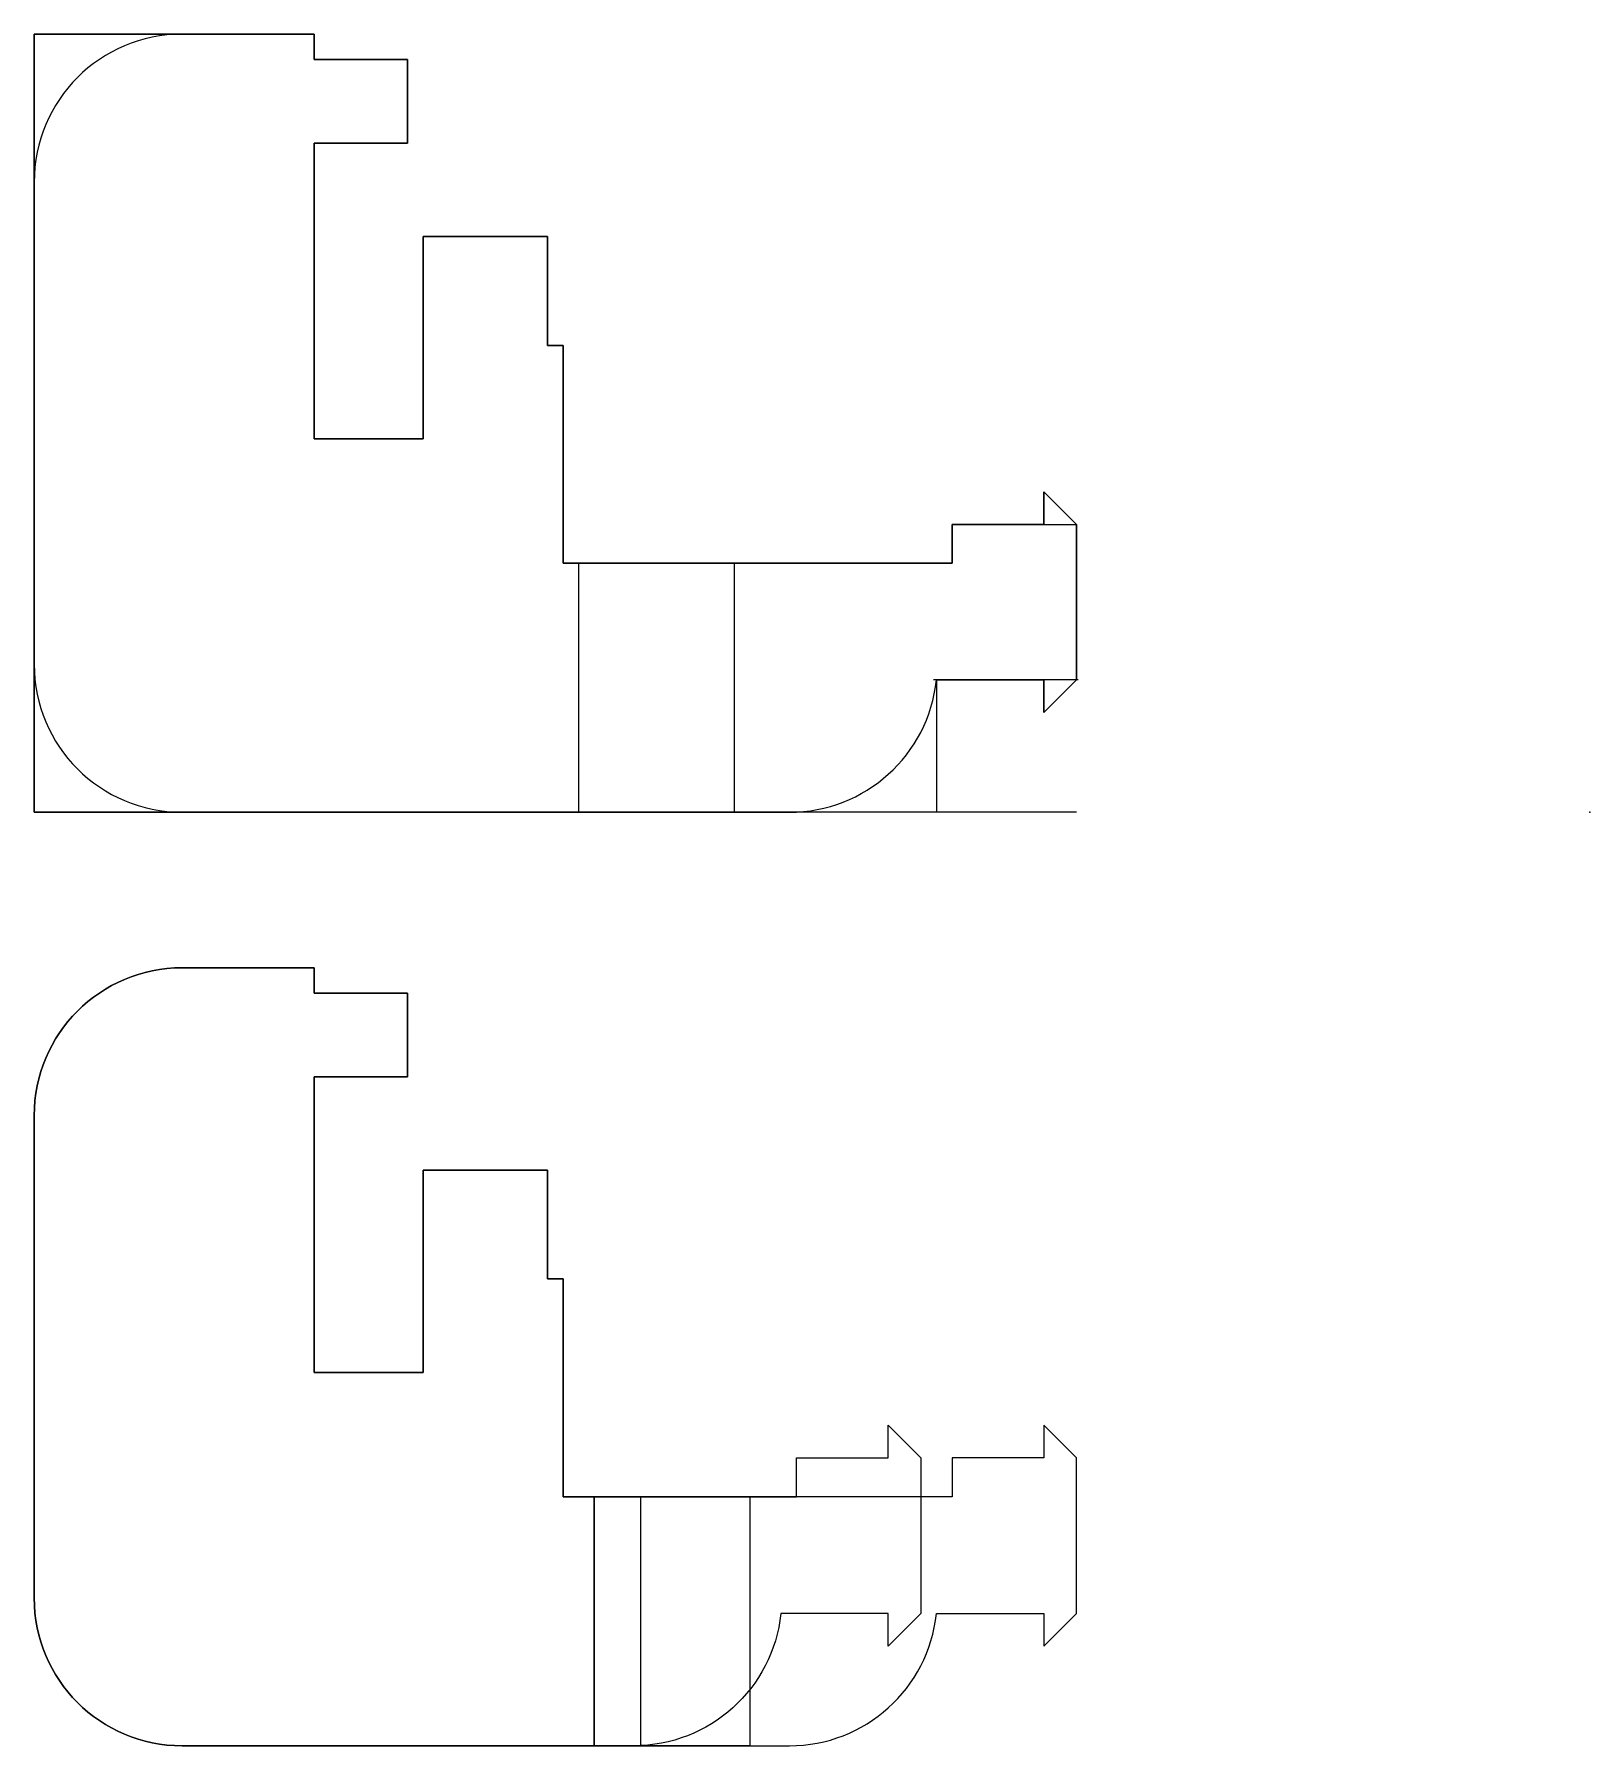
# Model space of a CAD drawing. Header units: centimetres. Extents: x -10 to 0, y -6 to 5.
import ezdxf

# ---------------------------------------------------------------- set-up
doc = ezdxf.new("R2010")
doc.units = ezdxf.units.CM
doc.header["$MEASUREMENT"] = 0
for name, color, linetype in [('part2.1 v4_Sketch1', 7, 'Continuous'), ('part2.1 v4_Sketch10', 7, 'Continuous'), ('part2.1 v4_Sketch2', 7, 'Continuous'), ('part2.1 v4_Sketch3', 7, 'Continuous'), ('part2.1 v4_Sketch4', 7, 'Continuous'), ('part2.1 v4_Sketch5', 7, 'Continuous'), ('part2.1 v4_Sketch6', 7, 'Continuous'), ('part2.1 v4_Sketch7', 7, 'Continuous'), ('part2.1 v4_Sketch8', 7, 'Continuous'), ('part2.1 v4_Sketch9', 7, 'Continuous')]:
    doc.layers.add(name, color=color, linetype=linetype)

msp = doc.modelspace()

# ---------------------------------------------------------------- linework, layer by layer
at = {"layer": 'part2.1 v4_Sketch1'}
for p, q in [((-10, 0), (-10, 5)), ((-3.3, 0), (-10, 0))]:
    msp.add_line(p, q, dxfattribs=at)
msp.add_point((0, 0), dxfattribs=at)
at = {"layer": 'part2.1 v4_Sketch10'}
for p, q in [((-9.05, -1), (-8.2, -1)), ((-8.2, -1), (-8.2, -1.163)), ((-8.2, -1.163), (-7.6, -1.163)), ((-7.6, -1.163), (-7.6, -1.7)), ((-8.2, -1.7), (-8.2, -3.6)), ((-7.6, -1.7), (-8.2, -1.7)), ((-10, -5.05), (-10, -1.95)), ((-7.5, -3.6), (-7.5, -2.3)), ((-7.5, -2.3), (-6.7, -2.3)), ((-6.7, -2.3), (-6.7, -3)), ((-6.7, -3), (-6.6, -3)), ((-6.6, -3), (-6.6, -4.4)), ((-8.2, -3.6), (-7.5, -3.6)), ((-4.51, -4.15), (-4.51, -3.94)), ((-4.51, -3.94), (-4.3, -4.15)), ((-5.1, -4.4), (-5.1, -4.15)), ((-5.1, -4.15), (-4.51, -4.15)), ((-4.3, -4.15), (-4.3, -5.15)), ((-6.6, -4.4), (-5.1, -4.4)), ((-6.4, -4.4), (-6.4, -6)), ((-6.1, -4.4), (-6.4, -4.4)), ((-6.1, -6), (-6.1, -4.4)), ((-4.51, -5.15), (-5.2, -5.15)), ((-4.51, -5.36), (-4.51, -5.15)), ((-4.3, -5.15), (-4.51, -5.36)), ((-6.145, -6), (-9.05, -6)), ((-6.4, -6), (-6.1, -6))]:
    msp.add_line(p, q, dxfattribs=at)
at = {"layer": 'part2.1 v4_Sketch10', "extrusion": (0, 0, -1)}
for centre, start, end in [((9.05, -1.95), 360, 90), ((9.05, -5.05), 270, 0), ((6.145, -5.05), 186.0423, 270)]:
    msp.add_arc(centre, 0.95, start, end, dxfattribs=at)
at = {"layer": 'part2.1 v4_Sketch10'}
msp.add_point((0, 0), dxfattribs=at)
at = {"layer": 'part2.1 v4_Sketch2'}
msp.add_point((0, 0), dxfattribs=at)
at = {"layer": 'part2.1 v4_Sketch3'}
msp.add_line((-3.29, 0.85), (-4.22, 0.85), dxfattribs=at)
msp.add_point((0, 0), dxfattribs=at)
at = {"layer": 'part2.1 v4_Sketch4'}
for p, q in [((-10, 5), (-10, 3.7)), ((-8.2, 5), (-10, 5)), ((-8.2, 4.838), (-8.2, 5)), ((-7.6, 4.838), (-8.2, 4.838)), ((-7.6, 4.3), (-7.6, 4.838)), ((-8.2, 2.4), (-8.2, 4.3)), ((-8.2, 4.3), (-7.6, 4.3)), ((-10, 3.7), (-10, 0)), ((-7.5, 3.7), (-7.5, 2.4)), ((-7.5, 3.7), (-6.7, 3.7)), ((-6.7, 3.7), (-6.7, 3.1)), ((-6.7, 3.6), (-6.7, 3.555)), ((-6.7, 3.1), (-6.7, 3)), ((-6.7, 3), (-6.6, 3)), ((-6.6, 3), (-6.6, 1.6)), ((-7.5, 2.4), (-8.2, 2.4)), ((-4.1, 1.6), (-4.1, 1.85)), ((-4.1, 1.85), (-3.3, 1.85)), ((-3.3, 1.85), (-3.3, 0.85)), ((-6.6, 1.6), (-4.1, 1.6)), ((-4.2, 0.85), (-4.2, 0)), ((-3.3, 0.85), (-4.2, 0.85)), ((-10, 0), (-6.6, 0)), ((-4.2, 0), (-6.6, 0))]:
    msp.add_line(p, q, dxfattribs=at)
msp.add_point((0, 0), dxfattribs=at)
at = {"layer": 'part2.1 v4_Sketch5'}
for p, q in [((-3.3, 0.85), (-3.51, 0.85)), ((-3.51, 0.85), (-3.51, 0.64)), ((-3.51, 0.64), (-3.3, 0.85))]:
    msp.add_line(p, q, dxfattribs=at)
msp.add_point((0, 0), dxfattribs=at)
at = {"layer": 'part2.1 v4_Sketch6'}
msp.add_point((0, 0), dxfattribs=at)
at = {"layer": 'part2.1 v4_Sketch7'}
for p, q in [((-10, 0), (-10, 5)), ((-10, 5), (-8.2, 5)), ((-8.2, 5), (-8.2, 4.837)), ((-8.2, 4.837), (-7.6, 4.837)), ((-7.6, 4.837), (-7.6, 4.3)), ((-8.2, 4.3), (-8.2, 2.4)), ((-7.6, 4.3), (-8.2, 4.3)), ((-7.5, 2.4), (-7.5, 3.7)), ((-7.5, 3.7), (-6.7, 3.7)), ((-6.7, 3.7), (-6.7, 3)), ((-6.7, 3), (-6.6, 3)), ((-6.6, 3), (-6.6, 1.6)), ((-8.2, 2.4), (-7.5, 2.4)), ((-3.51, 2.06), (-3.3, 1.85)), ((-3.51, 1.85), (-3.51, 2.06)), ((-4.1, 1.6), (-4.1, 1.85)), ((-4.1, 1.85), (-3.51, 1.85)), ((-3.3, 1.85), (-3.3, 0.85)), ((-6.6, 1.6), (-4.1, 1.6)), ((-4.2, 0.85), (-4.2, 0)), ((-3.51, 0.85), (-4.2, 0.85)), ((-3.51, 0.64), (-3.51, 0.85)), ((-3.3, 0.85), (-3.51, 0.64)), ((-4.2, 0), (-10, 0))]:
    msp.add_line(p, q, dxfattribs=at)
msp.add_point((0, 0), dxfattribs=at)
at = {"layer": 'part2.1 v4_Sketch8'}
for p, q in [((-8.2, -1, 0.6), (-9.05, -1, 0.6)), ((-8.2, -1.163, 0.6), (-8.2, -1, 0.6)), ((-7.6, -1.163, 0.6), (-8.2, -1.163, 0.6)), ((-7.6, -1.7, 0.6), (-7.6, -1.163, 0.6)), ((-8.2, -1.7, 0.6), (-7.6, -1.7, 0.6)), ((-8.2, -3.6, 0.6), (-8.2, -1.7, 0.6)), ((-10, -1.95, 0.6), (-10, -5.05, 0.6)), ((-6.7, -2.3, 0.6), (-7.5, -2.3, 0.6)), ((-7.5, -2.3, 0.6), (-7.5, -3.6, 0.6)), ((-6.7, -3, 0.6), (-6.7, -2.3, 0.6)), ((-6.6, -3, 0.6), (-6.7, -3, 0.6)), ((-6.6, -4.4, 0.6), (-6.6, -3, 0.6)), ((-7.5, -3.6, 0.6), (-8.2, -3.6, 0.6)), ((-3.3, -4.15, 0.6), (-3.51, -3.94, 0.6)), ((-3.51, -3.94, 0.6), (-3.51, -4.15, 0.6)), ((-3.51, -4.15, 0.6), (-4.1, -4.15, 0.6)), ((-4.1, -4.15, 0.6), (-4.1, -4.4, 0.6)), ((-3.3, -5.15, 0.6), (-3.3, -4.15, 0.6)), ((-4.1, -4.4, 0.6), (-6.6, -4.4, 0.6)), ((-6.4, -6, 0.6), (-6.4, -4.4, 0.6)), ((-6.4, -4.4, 0.6), (-5.4, -4.4, 0.6)), ((-5.4, -4.4, 0.6), (-5.4, -6, 0.6)), ((-4.2, -5.15, 0.6), (-3.51, -5.15, 0.6)), ((-3.51, -5.15, 0.6), (-3.51, -5.36, 0.6)), ((-3.51, -5.36, 0.6), (-3.3, -5.15, 0.6)), ((-9.05, -6, 0.6), (-5.145, -6, 0.6)), ((-5.4, -6, 0.6), (-6.4, -6, 0.6))]:
    msp.add_line(p, q, dxfattribs=at)
for centre, start, end in [((-9.05, -1.95, 0.6), 90, 180), ((-9.05, -5.05, 0.6), 180, 270), ((-5.145, -5.05, 0.6), 270, 353.9577)]:
    msp.add_arc(centre, 0.95, start, end, dxfattribs=at)
msp.add_point((0, 0, 0.6), dxfattribs=at)
at = {"layer": 'part2.1 v4_Sketch9'}
for p, q in [((-8.2, 5, 0.6), (-9.05, 5, 0.6)), ((-8.2, 4.837, 0.6), (-8.2, 5, 0.6)), ((-7.6, 4.837, 0.6), (-8.2, 4.837, 0.6)), ((-7.6, 4.3, 0.6), (-7.6, 4.837, 0.6)), ((-8.2, 2.4, 0.6), (-8.2, 4.3, 0.6)), ((-8.2, 4.3, 0.6), (-7.6, 4.3, 0.6)), ((-10, 4.05, 0.6), (-10, 0.95, 0.6)), ((-7.5, 3.7, 0.6), (-7.5, 2.4, 0.6)), ((-6.7, 3.7, 0.6), (-7.5, 3.7, 0.6)), ((-6.7, 3, 0.6), (-6.7, 3.7, 0.6)), ((-6.6, 3, 0.6), (-6.7, 3, 0.6)), ((-6.6, 1.6, 0.6), (-6.6, 3, 0.6)), ((-7.5, 2.4, 0.6), (-8.2, 2.4, 0.6)), ((-3.51, 2.06, 0.6), (-3.51, 1.85, 0.6)), ((-3.3, 1.85, 0.6), (-3.51, 2.06, 0.6)), ((-4.1, 1.85, 0.6), (-4.1, 1.6, 0.6)), ((-3.51, 1.85, 0.6), (-4.1, 1.85, 0.6)), ((-3.3, 0.85, 0.6), (-3.3, 1.85, 0.6)), ((-4.1, 1.6, 0.6), (-6.6, 1.6, 0.6)), ((-6.5, 1.6, 0.6), (-5.5, 1.6, 0.6)), ((-6.5, 0, 0.6), (-6.5, 1.6, 0.6)), ((-5.5, 1.6, 0.6), (-5.5, 0, 0.6)), ((-4.2, 0.85, 0.6), (-3.51, 0.85, 0.6)), ((-3.51, 0.64, 0.6), (-3.3, 0.85, 0.6)), ((-3.51, 0.85, 0.6), (-3.51, 0.64, 0.6)), ((-9.05, 0, 0.6), (-5.145, 0, 0.6)), ((-5.5, 0, 0.6), (-6.5, 0, 0.6))]:
    msp.add_line(p, q, dxfattribs=at)
for centre, start, end in [((-9.05, 4.05, 0.6), 90, 180), ((-9.05, 0.95, 0.6), 180, 270), ((-5.145, 0.95, 0.6), 270, 353.9577)]:
    msp.add_arc(centre, 0.95, start, end, dxfattribs=at)
msp.add_point((0, 0, 0.6), dxfattribs=at)

doc.saveas('drawing.dxf')
